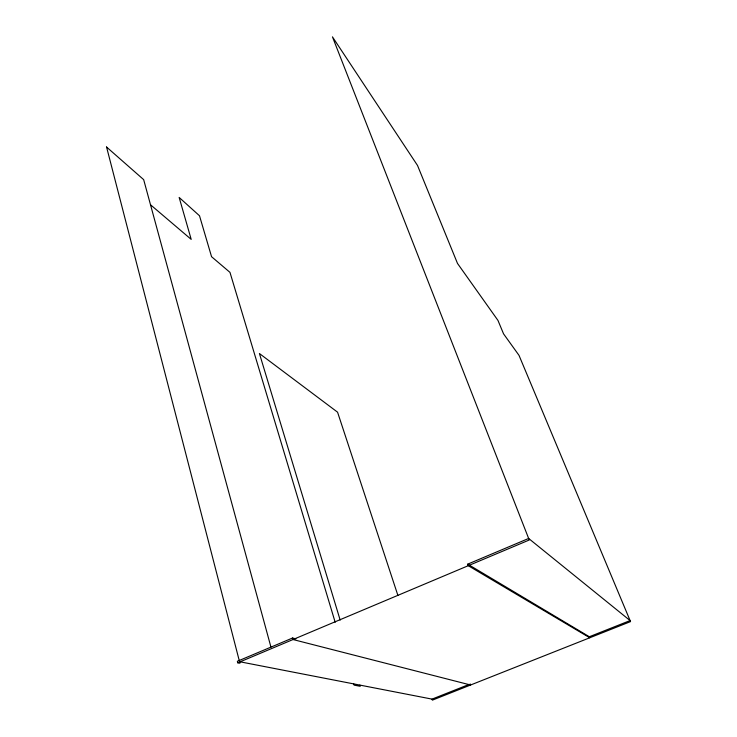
<?xml version="1.0" encoding="UTF-8"?>
<svg xmlns="http://www.w3.org/2000/svg" width="737" height="737" viewBox="0 0 737 737"><rect width="100%" height="100%" fill="white"/><g stroke="black" fill="none" stroke-linecap="round" stroke-linejoin="round"><path stroke-width="1.11" d="M295.915 638.868L292.58 638.002L237.369 661.282L237.765 662.812L239.93 663.226L239.543 661.706L432.039 699.118L469.165 684.397M467.709 564.155L528.641 538.461L630.098 620.572L589.342 636.74L467.709 564.155L468.262 565.694L589.757 637.772L589.342 636.74M237.765 662.812L529.249 540L332.451 36.85L417.52 165.466L457.493 263.422L497.972 320.438L503.555 333.852L519.005 355.354L630.531 621.613L432.379 700.15L432.039 699.118M150.505 204.766L191.196 239.378L179.155 197.442L199.506 215.766L211.556 256.697L229.972 272.368L335.178 622.277M106.469 146.949L143.669 179.644L270.949 647.123M470.224 683.973L470.584 685.005L293.013 639.532L292.58 638.002M397.916 595.478L337.564 412.186L259.424 353.53L340.172 620.103M359.859 685.088L360.227 686.304L354.073 685.124L353.705 683.899M106.57 147.041L239.249 660.592"/></g></svg>
